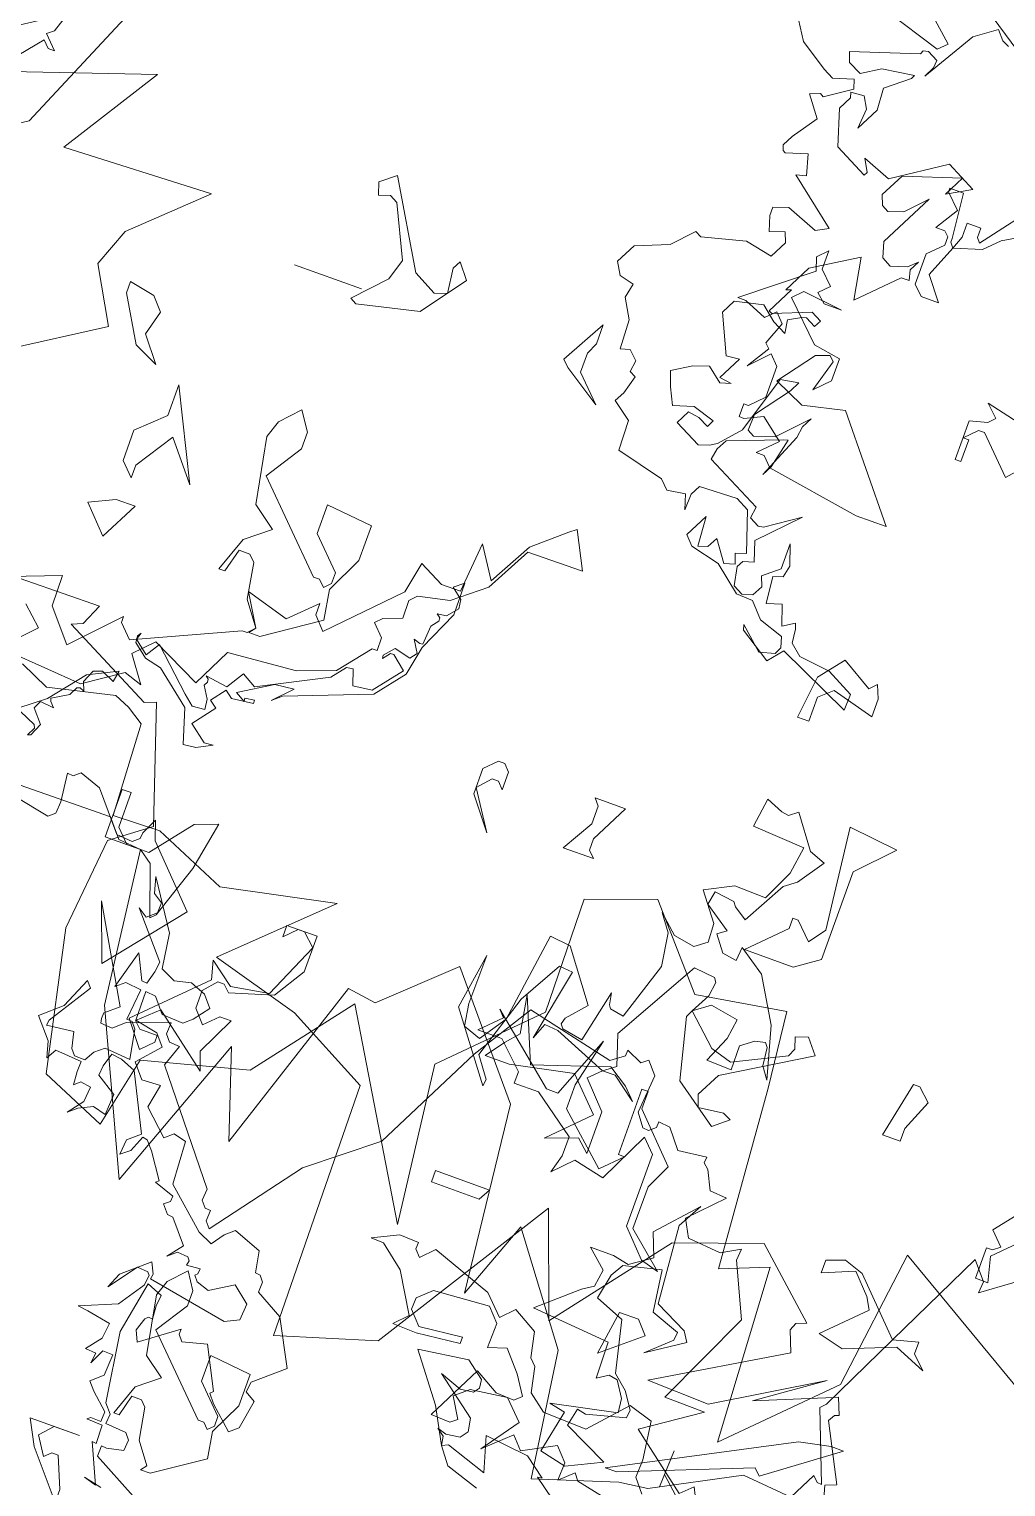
# Model space of a CAD drawing. Header units: metres. Extents: x -71 to 881, y -503 to 661.
# Drawn here: x 150.553 to 153.613, y 428.561 to 433.126 of the extents above; entities that cross this region are included whole.
import ezdxf

# ---------------------------------------------------------------- set-up
doc = ezdxf.new("R2010")
doc.units = ezdxf.units.M
doc.layers.add('ARBRE', color=100, linetype='Continuous', lineweight=13, true_color=0x00ff3f)

# ---------------------------------------------------------------- blocks, each defined once
blk = doc.blocks.new('WMF2', base_point=(0, 0.01))
at = {"color": 251, "lineweight": 0, "true_color": 0x636466}
for points in [[(81.23, -212.64), (86.45, -202.37), (92.4, -197.64), (98.49, -189.57), (98.99, -190.16), (98.92, -191.16), (99.46, -191.2), (99.98, -191.79), (99.88, -192.88), (107.36, -202.17), (106.64, -204.2), (107.63, -204.27), (108.14, -204.87), (108.06, -205.98), (111.91, -204.61), (112.96, -203.7), (114.06, -203.79), (114.16, -204.2), (114.12, -204.74), (112.93, -205.76), (117.77, -214.23), (115.81, -208.91), (110.13, -215.92), (115.04, -221.02), (115.66, -222.79), (116.35, -221.31), (116.39, -220.76), (116.99, -220.25), (118.51, -220.38), (121.42, -223.82), (123.45, -224.55), (124.06, -224.04), (124.6, -224.1), (124.28, -221.43), (124.37, -220.32), (124.97, -219.82), (134.84, -221.76)], [(212.64, -105.02), (197.13, -110.25), (202.88, -101.16), (188.84, -101.73), (195.03, -95.86), (196.4, -92.3), (193.55, -87.25), (201.48, -82.18)], [(190.12, -45.33), (178.29, -45.44), (176.89, -43.78), (174.7, -43.59), (173.01, -29.2), (166.39, -14.78), (160.89, -29.58), (158.19, -21.39), (152.68, -38.14), (149.95, -37.75), (143.85, -43.43), (139.57, -38.33), (135.29, -33.25), (133.39, -15.7), (130.63, -23.1), (123.64, -13.73), (121.99, -1.9), (114.39, -4.34), (111.72, -4.67), (103.98, -8.76), (99.27, -8.35), (97.95, -10.89), (97.46, -10.41), (97.02, -10.37), (99.54, -16.88), (99.06, -17.38), (95.41, -24.9), (90.83, -34.32), (89.42, -32.65), (89.51, -31.56), (81.64, -37.29)], [(46.41, -176.96), (49.12, -182.48), (50.2, -181.46), (55.69, -185.68), (50.55, -189.17), (54.41, -189.22), (50.23, -198.2), (52.48, -203.12), (52.39, -204.21), (54.12, -203.26), (57.28, -203.53), (58.15, -205.15), (55.25, -208.11), (56.89, -208.24), (57.74, -209.97), (58.25, -210.45), (58.2, -211), (60.88, -210.67), (62.28, -212.43), (63.37, -212.54), (63.42, -211.98), (64, -211.48), (64.56, -211.53), (65.45, -212.71), (65.14, -216.33), (66.13, -217.51), (66.73, -217.02), (68.24, -217.69), (68.28, -217.15), (69.45, -216.26), (77.76, -218.17), (81.23, -212.64), (81.23, -212.64)], [(100.3, -13.3), (97.37, -13.9), (96.16, -13.9), (102.61, -9.16), (103.21, -9.75), (114.9, -5.14), (116, -5.14), (100.3, -13.3), (100.3, -13.3)], [(122.03, -4.59), (121.2, -8.62), (122.72, -8.94), (116.58, -10.22), (116.74, -11.56), (117.68, -13), (118.53, -13.17), (119.53, -12.5), (119.62, -15.95), (127.05, -16.59), (123.52, -19.64), (122.5, -20.31), (122.25, -21.93), (124.05, -23.52), (121.84, -23.52), (120.32, -23.2), (118.31, -24.55), (119.17, -26.74), (115.88, -30.39), (117.14, -28.09), (116.53, -20.76), (113.49, -19.25), (112.89, -18.34), (116.25, -16.14), (114.07, -18.14), (114, -18.92), (116.7, -19.9), (117.23, -23.8), (120.73, -22.94), (121.42, -21.76), (121.9, -19.39), (119.14, -18.3), (118.02, -13.51), (116.67, -12.35), (115.65, -10.82), (115.72, -10.05), (119.34, -9.11), (120.19, -9.29), (120.53, -7.61), (116.29, -5.59), (119.5, -4.04), (122.03, -4.59), (122.03, -4.59)], [(201.41, -114.58), (204.04, -108.47), (206.64, -102.36), (221.47, -92.77)], [(196.2, -62.98), (185.71, -63.11), (186.56, -61.11), (187.58, -60.7), (178.92, -56.25), (177.9, -56.66), (174.32, -45.95), (177.81, -43.34), (178.67, -34.61), (175.87, -21.54), (169.72, -18.91), (168.26, -25.61), (158.55, -28.14), (151.66, -37.02), (141.23, -19.49), (142.97, -34.33), (135.13, -42.17), (135.3, -53.01), (129.01, -55.27), (122.91, -48.29), (114.53, -49.68), (113.77, -42.55), (112.45, -25.61), (108.09, -27.35), (107.21, -10.78), (98.49, -19.49), (96.74, -32.59), (81.64, -23.67)], [(35.32, -176.96), (38.04, -186.65), (37.02, -187.05), (39.7, -192.27), (39.35, -192.88), (38.94, -193.04), (39.56, -194.57), (39.97, -194.4), (46.81, -191.62), (41.05, -195.63), (50.47, -189.97), (56.38, -190.15), (44.99, -196.88), (45.76, -198.84), (45.47, -199.54), (44.55, -199.92), (50.64, -205.39), (58.51, -202.62), (66.66, -192.17), (70.16, -201.76), (80.62, -185.19), (89.7, -182.43), (90.01, -206.45), (97.85, -210.62), (106.23, -212.96), (97.57, -221.28), (108.11, -219.06), (114.95, -222), (119.42, -221.88), (119.84, -230.55), (121.43, -231.58), (122.86, -232.19), (129.04, -230.77), (131.8, -232.03)], [(95.41, -24.9), (93.1, -25.5), (93.1, -24.4), (91.88, -23.19), (94.81, -24.4), (99.43, -22.59), (101.87, -23.19), (98.33, -26.72), (98.94, -27.82), (100.65, -29.64), (103.57, -28.43), (103.57, -29.64), (101.87, -30.26), (100.05, -29.64), (95.41, -24.9), (95.41, -24.9)], [(169.87, -28.84), (169.25, -28.23), (167.56, -28.23), (167.56, -27.6), (168.66, -26.5), (170.48, -28.84), (164.64, -34.67), (165.12, -36.39), (162.8, -34.67), (159.28, -35.28), (156.97, -40.52), (158.19, -41.62), (158.8, -41.62), (159.88, -40.52), (159.88, -41.62), (156.97, -41.62), (156.97, -38.21), (158.8, -35.28), (162.8, -34.07), (163.41, -34.67), (164.03, -34.67), (165.12, -33.45), (165.12, -31.75), (164.03, -30.53), (162.8, -31.75), (161.71, -31.75), (163.41, -28.23), (162.8, -26.5), (168.04, -30.53), (169.87, -28.84), (169.87, -28.84)], [(127.86, -39.54), (126.03, -38.33), (124.94, -37.24), (127.24, -38.94), (128.46, -38.94), (129.55, -37.85), (127.24, -35.41), (127.24, -31.39), (128.46, -32.48), (131.38, -31.39), (127.86, -34.91), (130.76, -37.85), (136.62, -36.62), (138.93, -36.62), (137.71, -38.33), (136.62, -39.54), (137.23, -43.08), (134.79, -37.24), (127.86, -39.54), (127.86, -39.54)], [(90.23, -35.66), (89.63, -35.66), (89.02, -36.14), (90.23, -37.37), (88.4, -39.67), (90.23, -46.74), (89.02, -45.52), (87.92, -46.74), (85.48, -37.97), (87.31, -37.37), (89.63, -35.05), (89.02, -32.72), (90.23, -32.72), (90.23, -35.66), (90.23, -35.66)], [(120.42, -66.45), (119.65, -67.04), (117.45, -64.06), (115.93, -63.49), (117.61, -61.04), (118.69, -60.22), (120.94, -56.22), (122.15, -57.02), (122.44, -57.42), (124.35, -57.69), (124.6, -56.41), (122.13, -54.73), (122.91, -54.15), (121.8, -52.67), (120.44, -52.47), (120.32, -53.77), (117.85, -52.09), (115.45, -48.04), (114.13, -43.19), (114.93, -44.29), (115.11, -45.98), (115.4, -46.38), (116.35, -46.16), (117.52, -45.28), (117.5, -42.97), (119.86, -43.05), (118.8, -45.54), (118.53, -47.44), (121.17, -47.9), (122.64, -46.8), (121.69, -48.6), (121.49, -49.97), (121.78, -50.35), (123.77, -50.57), (128.28, -42.59), (127.38, -39.75), (128.46, -38.94), (133.52, -40.99), (134.82, -41.11), (135.39, -39.6), (134.06, -46.44), (135.36, -46.55), (137.61, -42.55), (139.52, -36.52), (138.12, -34.62), (138.22, -33.95), (142.72, -39.97), (141.89, -45.21), (141.95, -40.55), (141.61, -38.48), (139.96, -37.89), (138.27, -40.36), (137.04, -48.82), (135.07, -48.6), (131.68, -44.07), (133.27, -42.27), (133.42, -41.67), (133.14, -41.28), (131.16, -40.93), (130.09, -45.87), (129.9, -44.79), (129.67, -44.48), (128.38, -44.23), (126.63, -49.66), (127.08, -52.73), (128.25, -54.29), (126.47, -52.71), (124.5, -52.36), (123.39, -53.17), (123.49, -54.92), (125.42, -57.49), (122.86, -58.8), (119.88, -58.72), (118.5, -61.58), (118.12, -64.16), (123.08, -64.47), (122.69, -67.2), (121.11, -66.56), (120.42, -66.45), (120.42, -66.45)], [(122.64, -46.8), (119.8, -44.2), (117.78, -43.62), (113.05, -45.94), (112.69, -46.71), (113.05, -47.75), (111.9, -48.16), (110.76, -46.76), (118.41, -42.1), (119.56, -39.88), (119.15, -38.74), (116.82, -39.05), (116.04, -38.68), (117.45, -37.54), (121.56, -40.46), (122.95, -46.17), (122.64, -46.8), (122.64, -46.8)], [(174.7, -43.59), (178.13, -43.59), (178.13, -48.16), (177.26, -48.16), (177.26, -44.83), (176.02, -43.59), (173.91, -43.59), (170.9, -47.37), (168.8, -48.16), (169.68, -43.59), (171.36, -38.49), (171.81, -38.05), (173.47, -42.7), (174.7, -43.59), (174.7, -43.59)], [(99.65, -46.23), (100.87, -43.31), (100.87, -42.08), (102.57, -42.08), (101.47, -47.33), (100.87, -47.33), (99.65, -46.23), (99.65, -46.23)], [(193.11, -56.39), (190.24, -59.36), (192.08, -61.04)], [(194.41, -62.83), (189.81, -64.59), (189.77, -61.68), (187.3, -58.79), (183.33, -62.96), (183.33, -62.37), (182.1, -61.15), (172.77, -65.4), (172.29, -65.4), (171.68, -66.02), (173.43, -68.94), (169.39, -67.77), (166.98, -70.11), (166.96, -69.01), (165.85, -67.81), (160.08, -73.71), (159.5, -76.65), (157.18, -75.46), (155.35, -75.48), (154.92, -80.22), (153.06, -77.33), (150.8, -81.38), (147.91, -83.85), (147.29, -84.34), (145.55, -80.94), (150.8, -80.88), (153.05, -76.72), (155.95, -74.38), (158.86, -73.73), (159.47, -73.11), (159.44, -71.4), (161.14, -70.78), (161.73, -70.16), (160.64, -69.08), (160.62, -67.87), (161.11, -67.86), (163.5, -64.91), (166.9, -63.65), (173.36, -63.08), (175.14, -59.53), (179.8, -61.8), (181.48, -60.07), (179.75, -57.65), (181.46, -58.23), (184.95, -55.88), (192.02, -56.41)], [(113.17, -63.62), (113.17, -55.18), (115.36, -53.65), (120.07, -53.65), (116.91, -56.82), (116.91, -57.81), (116.37, -57.81), (114.82, -56.28), (113.72, -57.81), (114.82, -67.35), (110.12, -66.81), (113.17, -63.62), (113.17, -63.62)], [(156.89, -69.51), (157.43, -66.75), (159.56, -64.03), (167.3, -61.05), (168.14, -60.32), (166.54, -62.02), (168.32, -61.8), (171.36, -59.94), (170.42, -59.42), (170.47, -59.72), (169.59, -59.84), (169.56, -59.52), (171.59, -59.29), (172.31, -59.83), (173.34, -58.5), (172.64, -57.96), (174.22, -55.94), (172.57, -54.64), (171.71, -54.74), (173.12, -54.01), (174.29, -53.87), (175.3, -57.08), (178.61, -59.71), (180.18, -60.09), (181.49, -61.11), (181.56, -61.74), (181.3, -62.07), (181.53, -61.43), (180.22, -60.39), (179.42, -61.68), (175.68, -58.22), (174.72, -57.4), (173.53, -57.53), (173.65, -58.47), (174.34, -59.58), (174.13, -59.93), (174.18, -60.23), (174.45, -60.45), (172.34, -60.13), (171.33, -61.75), (169.98, -60.98), (163.78, -64.16), (162.73, -65.48), (162.11, -65.55), (161.63, -64.1), (159.84, -64.31), (157.76, -66.95), (159.09, -68.05), (159.4, -68.02), (159.94, -67.33), (159.98, -67.64), (159.15, -68.6), (157.6, -68.22), (157.12, -68.85), (157.81, -69.96), (157.22, -69.78), (156.92, -69.81), (156.81, -71.58), (156.27, -72.27), (156.3, -72.59), (156.65, -72.85), (155.79, -72.95), (154.94, -73.93), (155.05, -74.81), (156.1, -75.62), (155.22, -76.3), (155.18, -73.27), (156.89, -69.51), (156.89, -69.51)], [(136.37, -58.45), (136.37, -57.37), (135.76, -56.76), (138.68, -56.76), (136.98, -59.69), (136.98, -61.39), (137.47, -62), (134.54, -62), (136.37, -58.45), (136.37, -58.45)], [(147.98, -61.05), (146.87, -62.15), (146.26, -62.15), (145.66, -61.53), (145.66, -59.83), (146.26, -60.44), (146.87, -60.44), (147.98, -59.23), (145.66, -55.68), (147.98, -58.61), (147.98, -61.05), (147.98, -61.05)], [(171.68, -66.02), (173.31, -68.24), (173.88, -71.59), (174.47, -72.18), (175.5, -72.18), (176.09, -69.97), (176.66, -69.97), (175.5, -73.22), (173.31, -74.97), (175.5, -76.59), (176.66, -82.74), (176.09, -84.36), (174.47, -86.09), (173.31, -84.36), (173.31, -82.74), (175.5, -79.36), (168.32, -72.18), (167.74, -72.18), (167.15, -71.59), (166.58, -72.18), (166.58, -73.22), (169.36, -76), (169.36, -78.78), (164.96, -78.33), (164.96, -74.97), (166.58, -71.59), (166.11, -68.82), (171.09, -65.45), (172.15, -65.45), (171.68, -66.02), (171.68, -66.02)], [(187.57, -69.19), (189.89, -71.62), (187.57, -72.72), (185.74, -72.72), (187.57, -69.19), (187.57, -69.19)], [(122.21, -79.14), (120.38, -81.45), (117.46, -79.74), (116.86, -80.36), (116.37, -79.14), (116.37, -77.44), (120.38, -78.53), (121.59, -77.44), (121.59, -75.13), (122.69, -75.13), (122.21, -79.14), (122.21, -79.14)], [(184.65, -79.77), (186.95, -76.25), (186.95, -75.04), (188.18, -76.25), (188.18, -79.17), (185.74, -81.48), (185.74, -84.42), (181.72, -76.25), (184.65, -79.77), (184.65, -79.77)], [(110.5, -210.3), (109.11, -209.66), (107.56, -210.01), (106.1, -209.43), (105.21, -208.37), (106.3, -206.96), (107.08, -206.3), (109.11, -206.4), (110.23, -207.75), (111.21, -207.86), (111.17, -205.1), (108.98, -204.68), (108.09, -203.61), (109.95, -201.54), (108.82, -200.21), (107.05, -200.28), (107.47, -198.09), (105.17, -195.92), (104.39, -196.59), (103.18, -196.28), (102.97, -192.24), (99.24, -188.97), (97.85, -188.34), (97.03, -189.52), (96.18, -190.24), (93.53, -189.23), (93.18, -187.24), (92.71, -187.16), (92.29, -186.66), (92.32, -185.67), (89.73, -184.22), (87.53, -180.05), (90.18, -177.78), (90.31, -176.8), (89.34, -176.22), (89.8, -173.49), (90.58, -172.83), (92.72, -174.77), (93.38, -175.55), (93.1, -175.8), (95.08, -179.67), (97.34, -179.08), (97.82, -179.64), (97.78, -180.15), (101.14, -177.68), (101.63, -178.7), (101.22, -179.9), (100.95, -180.15), (100.54, -180.1), (100.64, -181.36), (100.55, -182.4), (102.01, -182.98), (102.92, -178.07), (101.94, -171.52), (101.24, -170.69), (101.31, -169.75), (99.34, -169.6), (98.87, -169.05), (98.94, -168.01), (100.49, -167.68), (101, -167.72), (101.03, -166.73), (96.75, -164.41)], [(114.51, -132.19), (129.81, -142.39)], [(132.73, -139.13), (130.53, -137.19), (131.32, -136.44), (136.79, -138.11)], [(144.07, -134.71), (142.97, -132.98), (140.36, -131.23), (139.36, -130.72), (137.49, -131.32), (137.22, -130.44), (139.58, -128.86), (139.92, -129.04), (140.84, -128.69), (139.42, -126.79), (141.03, -124.5), (141.52, -123.53), (141.36, -123.04), (141.12, -122.91), (139.13, -123.53), (138.58, -121.59), (139.52, -121.34), (135.03, -117.8), (136.15, -117.21), (139.1, -118.34), (140.49, -117.9), (140.5, -117.08), (140.06, -115.71), (138.68, -116.15), (138.33, -115.23), (139.13, -113.66), (141.69, -114.16), (145.74, -113.14), (146.33, -113.43), (148.12, -111.55), (151.13, -110.32), (152.08, -108.49), (151.44, -107.36), (150.04, -107.03), (150.34, -105.65), (149.29, -103.85), (149.18, -101.08), (148.29, -101.35), (147.47, -100.54), (147.61, -99.46), (147.03, -99.16), (147.51, -97.44), (147.99, -96.52), (146.26, -95.22), (146.17, -92.39), (141.64, -91.28), (140.84, -90.46), (139.13, -90.72), (138.69, -89.34), (138.63, -90.88), (138.17, -91.79), (134.57, -91.91), (133.35, -91.28), (132.09, -87.5), (133.07, -87.18), (132.73, -86.26), (133.71, -85.95), (135.09, -87.89), (135.6, -86.91), (136.47, -86.63), (136.66, -89.45), (137.77, -87.31), (136.97, -86.47), (134.21, -85.79), (131.7, -83.77), (130.11, -83.69), (128.85, -82.3), (126.54, -81.5), (126.24, -80.52), (126.57, -79.87), (128, -79.47), (130.14, -81.38), (129.97, -80.9), (127.04, -78.97), (125.91, -80.36), (118.92, -77.16), (118.88, -78.69), (121.4, -80.01), (124.34, -80.36), (125.43, -81.26), (125.58, -82.58), (125.74, -83.07), (126.83, -82.4), (127.49, -84.3), (128.86, -83.86), (129.13, -86.37), (128.24, -86.66), (128, -87.76), (128.66, -89.67), (128.66, -87.28), (130.11, -86.07), (129.76, -85.15), (130.27, -84.17), (131.22, -83.92), (132.14, -84.39), (132.47, -86.12), (132.16, -86.71), (131.17, -87.01), (131.77, -88.88), (128.43, -92.34), (131.45, -90.3), (131.93, -90.21), (132.84, -90.68), (132.69, -91.75), (138.01, -94.49), (137.8, -95.54), (137.29, -96.51), (132.41, -98.35), (132.02, -98.48), (132.65, -95.66), (133.11, -94.75), (131.35, -98.96), (131.2, -100.04), (130.7, -101), (133.23, -98.36), (135.1, -97.76), (135.74, -98.1), (135.68, -99.63), (133.33, -102.77), (132.87, -103.68), (134.56, -103.4), (136.24, -97.94), (137.95, -96.02), (138.58, -95.62), (139.55, -95.29), (142.04, -96.56), (141.41, -97.82), (140.33, -97.67), (139.33, -97.16), (139.01, -97.82), (141.07, -98.46), (142.94, -97.86), (143.7, -99.41), (144.2, -100.81), (142.43, -101.88), (141.01, -102.38), (139.61, -101.25), (138.63, -101.56), (139.77, -101.73), (138.66, -103.88), (139.89, -103.76), (141.57, -107.36), (140.9, -108.66), (138.27, -109.27), (136.88, -108.14), (135.58, -107.47), (135.77, -108.71), (134.62, -109.36), (134.22, -109.47), (133.26, -108.98), (132.92, -109.62), (133.89, -110.13), (137.3, -108.77), (137.63, -108.93), (136.36, -111.4), (136.84, -111.24), (135.54, -113.78), (131.42, -116.34), (130.72, -112.44), (127.35, -115.8), (126.6, -115.82), (126.85, -116.77), (126.37, -117.68), (127.17, -116.93), (128.65, -116.47), (129.55, -116.93), (129.96, -118.38), (127.38, -123.37), (129.16, -121.51), (130.54, -121.07), (131.19, -121.4), (131.54, -122.32), (130.4, -124.53), (125.18, -126.19), (126.16, -124.31), (123.96, -125.55), (126.75, -127), (131.48, -123.86), (134.15, -124.91), (133.52, -123.75), (133.68, -123.43), (136.79, -125.04), (137.86, -128.38), (137.23, -129.62), (137.38, -130.11), (136.11, -130.19), (135.51, -129.14), (135.65, -127.24), (134.56, -129.39), (134.72, -131.45), (132.62, -133.14), (132.44, -133.48), (135.45, -133.06), (137.16, -131.97), (138.4, -132.6), (138.75, -133.52), (132.62, -135.52), (132.46, -135.87), (131.99, -135.96), (131.01, -135.45), (131.05, -134.73), (131.55, -133.76), (128.65, -138.59), (126.7, -139.98), (125.97, -139.17), (125.32, -138.84)], [(99.78, -164.14), (101.47, -164.52), (100.3, -164.17), (101.94, -167.79), (101.51, -167.75), (101.59, -169.52), (103.08, -169.59), (102.8, -169.82), (101.82, -169.79), (101.75, -170.73), (103.34, -172.15), (104, -172.92), (102.95, -173.82), (102.84, -175.84), (103.82, -175.87), (104.45, -174.47), (104.32, -175.45), (105.36, -175.53), (104.26, -176.94), (104.08, -178.42), (106.33, -178.82), (107.3, -178.94), (103.92, -180.38), (102.29, -182.75), (102.16, -183.73), (102.39, -184), (103.43, -184.08), (105.34, -181.48), (104.76, -182.94), (102.36, -184.98), (101.88, -183.96), (101.97, -183.49), (94.36, -182.12), (93.06, -182.73), (92.94, -184.28), (94.55, -185.59), (96.67, -184.27), (97.88, -184.67), (98.3, -185.17), (98.08, -185.36), (98.04, -185.87), (99.3, -185.77), (99.21, -186.22), (99.44, -186.5), (100.48, -186.59), (101.25, -185.92), (100.16, -187.33), (101.95, -189.45), (102.48, -189.49), (103.14, -190.28), (102.64, -190.71), (102.6, -191.22), (104.51, -191.89), (104.23, -192.12), (105.81, -194.43), (106.51, -195.26), (106.98, -195.35), (107.6, -193.84), (108.41, -193.19), (108.29, -194.62), (107.17, -195.57), (109.76, -200.75), (111.21, -201.34), (112.19, -201.47), (112.55, -200.2), (112.63, -199.28), (110.76, -198.09), (110.9, -196.12), (112.13, -196.43), (113.42, -195.8), (114.19, -195.14), (113.09, -196.56), (112.98, -198.01), (113.96, -198.14), (114.51, -197.67), (114.61, -198.91), (114.58, -199.9), (117.07, -200.09), (117.61, -199.16), (118.02, -200.63), (119.62, -202.52), (117.74, -204.14), (116.53, -207), (116.04, -206.45), (118.58, -202.45), (118.63, -201.93), (116.12, -202.24), (115.77, -200.72), (115.3, -200.17), (114.31, -200.14), (113.77, -201.07), (112.93, -201.79), (110.47, -201.58), (110.98, -204.31), (111.44, -204.87), (111.97, -204.91), (111.68, -207.85), (113.17, -208.02), (114, -207.32), (112.98, -210.96), (111.87, -208.65), (111.36, -208.61), (111.05, -209.82), (110.92, -210.8), (114.34, -214.81), (113.44, -214.21), (112.61, -214.93), (112.58, -215.91), (113.47, -216.49), (113.87, -217.98), (110.96, -213.56), (110.5, -210.3), (110.5, -210.3)], [(193.06, -90.68), (193.06, -91.77), (190.63, -91.29), (189.54, -90.08), (190.15, -87.76), (188.32, -85.45), (190.63, -86.53), (193.06, -90.68), (193.06, -90.68)], [(132.71, -95.54), (133.58, -96.42), (134.37, -96.42), (132.71, -98.1), (134.81, -99.76), (136.47, -98.97), (136.93, -98.97), (136.93, -100.2), (136.47, -100.2), (135.25, -101.44), (135.25, -104.42), (136.12, -105.31), (137.8, -103.54), (136.47, -105.66), (136.93, -106.1), (136.12, -108.22), (136.93, -109.09), (137.8, -108.22), (139.92, -109.09), (140.71, -109.09), (134.81, -113.75), (135.25, -114.99), (134.37, -115.87), (134.37, -114.12), (133.14, -112.88), (134.02, -111.98), (133.14, -111.2), (131.46, -111.2), (135.25, -111.63), (136.12, -110.76), (132.71, -107.41), (130.14, -106.98), (130.14, -104.87), (131.46, -103.54), (130.59, -106.54), (131.03, -106.98), (132.27, -106.54), (134.81, -103.19), (131.92, -101.88), (128.03, -102.76), (120.98, -94.11), (123.89, -94.11), (132.71, -95.54), (132.71, -95.54)], [(151.83, -99.7), (151.83, -97.88), (149.53, -95.56), (153.05, -97.88), (153.66, -98.49), (151.35, -102.62), (151.35, -100.8), (151.83, -99.7), (151.83, -99.7)], [(173.74, -97.12), (171.08, -99.94), (170.47, -101.94), (172.73, -106.71), (173.49, -107.11), (174.53, -106.76), (174.92, -107.91), (173.5, -109.02), (168.96, -101.3), (166.77, -100.11), (165.62, -100.49), (165.9, -102.84), (165.52, -103.6), (164.39, -102.19), (167.39, -98.11), (173.12, -96.81), (173.74, -97.12), (173.74, -97.12)], [(173.09, -98.24), (179.55, -98.24), (173.09, -98.24), (173.09, -98.24)], [(111.88, -106.14), (110.25, -104.06), (110.25, -101.98), (111.34, -103.08), (112.32, -101.98), (115.5, -105.17), (116.06, -105.17), (117.15, -104.06), (116.61, -104.06), (116.61, -101.98), (117.15, -101.98), (117.15, -105.71), (115.5, -106.14), (114.95, -106.7), (116.06, -107.79), (111.34, -106.7), (111.88, -106.14), (111.88, -106.14)], [(216.62, -108.51), (216.01, -113.25), (213.7, -115.58), (213.1, -115.58), (213.1, -114.35), (214.19, -113.25), (213.1, -112.03), (215.41, -108.51), (215.41, -107.9), (214.8, -107.41), (206.64, -112.66), (207.25, -110.82), (207.86, -110.33), (206.64, -109.11), (207.25, -109.11), (207.86, -109.72), (210.77, -106.2), (214.19, -106.2), (216.62, -108.51), (216.62, -108.51)], [(117.08, -123.72), (119.97, -122.05), (121.3, -120.73), (123.86, -119.93), (125.08, -116.95), (123.4, -114.83), (125.08, -114.83), (125.96, -115.71), (125.96, -118.61), (124.64, -119.93), (124.64, -120.73), (125.08, -121.17), (125.96, -121.17), (124.64, -123.29), (125.96, -124.6), (125.96, -124.95), (124.64, -124.95), (124.21, -120.73), (124.21, -120.38), (123.86, -119.93), (123.4, -121.17), (123.4, -122.5), (122.09, -122.5), (122.09, -121.61), (121.74, -121.17), (117.52, -126.7)], [(60.89, -177.07), (62.8, -178.48), (62.37, -178.54), (64.31, -180), (68.46, -180.44), (67.52, -177.18), (71.39, -178.5), (71.97, -178.23), (72.13, -179.07), (72.84, -179.59), (71.95, -179.32), (70.65, -179.51), (70.12, -180.21), (70.34, -181.46), (74.19, -184.37), (72.12, -183.59), (70.89, -183.77), (70.51, -184.27), (70.59, -185.1), (72.3, -186.38), (76.95, -185.71), (73.74, -181.48), (71.97, -178.23), (70.82, -176.69), (67.68, -175.65)], [(105.63, -167.93), (106.73, -166.71), (105.63, -165.01), (105.03, -165.6), (104.42, -165.6), (103.21, -162.7), (103.21, -161.47), (106.73, -165.6), (107.95, -167.93), (103.21, -167.93), (105.63, -167.93), (105.63, -167.93)], [(96.52, -167.41), (97.97, -169.37), (98.48, -172.36), (98.99, -172.89), (99.94, -172.89), (100.46, -170.92), (100.97, -170.92), (99.94, -173.81), (97.97, -175.37), (99.94, -176.82), (100.97, -182.31), (100.46, -183.77), (98.99, -185.32), (97.97, -183.77), (97.97, -182.31), (99.94, -179.3), (93.53, -172.89), (93, -172.89), (92.49, -172.36), (91.96, -172.89), (91.96, -173.81), (94.45, -176.31), (94.45, -178.79), (90.5, -178.38), (90.5, -175.37), (91.96, -172.36), (91.54, -169.88), (96, -166.89), (96.93, -166.89), (96.52, -167.41), (96.52, -167.41)], [(55.75, -178.63), (59.24, -179.37), (59.71, -180), (60.98, -178.83), (60.92, -180.53), (62.07, -181.8), (65.07, -180.21), (66.12, -181.35), (68.53, -179.14), (66.06, -182.57), (67.81, -184.35), (71.26, -183.89), (72.51, -182.83), (71.38, -180.95), (72, -180.48), (73.83, -180.56), (71.19, -185.7), (68.92, -184.4), (67.21, -184.32), (66.57, -184.91), (67.73, -186.66), (69.36, -188.54), (71.08, -188), (71, -190.33), (72.16, -191.6), (77.42, -191.2), (78.69, -190.03), (78.74, -188.92), (77.57, -187.67), (73.52, -188.11), (73.54, -187.51), (77.6, -187.05), (79.9, -187.14), (78.75, -188.32), (80.93, -191.95), (83.16, -193.74), (84.39, -193.79), (82.02, -194.91), (80.2, -194.84), (80.22, -194.22), (79.64, -193.6), (78.5, -194.76), (72.73, -192.72), (70.97, -190.94), (69.83, -192.11), (67.56, -190.81), (67.04, -188.46), (66.45, -187.83), (65.94, -185.49), (64.29, -184.21), (60.16, -184.05), (57.09, -187.45), (54.82, -186.75), (54.35, -183.2), (54.41, -181.49), (53.37, -180.24)], [(52.1, -181.39), (51.95, -184.94), (52.04, -182.63), (49.22, -180.06)], [(59.05, -195.06), (57.96, -193.84), (61.5, -190.92), (60.89, -195.06), (59.05, -195.06), (59.05, -195.06)], [(62.92, -202.64), (62.92, -209.57), (64.13, -210.8), (66.44, -206.05), (69.38, -206.67), (71.07, -204.94), (70.59, -206.67), (70.59, -208.49), (74.6, -211.4), (76.92, -211.4), (76.92, -212.49), (79.35, -214.81), (81.66, -214.81), (79.84, -216.64), (80.44, -217.25), (73.99, -211.89), (72.89, -211.89), (70.59, -217.73), (71.68, -213.12), (71.68, -210.8), (67.05, -206.67), (65.23, -208.49), (65.83, -208.49), (65.83, -214.81), (65.23, -214.81), (65.23, -213.12), (61.21, -208.97), (62.31, -206.67), (62.31, -202.64), (58.89, -199.71), (60.6, -200.21), (62.92, -202.64), (62.92, -202.64)], [(80.95, -201.5), (75.73, -201.5), (76.34, -200.42), (80.95, -200.42), (80.95, -201.5), (80.95, -201.5)], [(128.63, -229.85), (130.85, -228.1)], [(130.51, -227.9), (128.94, -227.21), (128.82, -226.92), (129.2, -226.13), (128.91, -226.23), (128.41, -227.4), (129.45, -228.63), (129.11, -229.36), (127.81, -229.23), (128.24, -229.68), (128.34, -229.97), (126.82, -230.86), (126.44, -231.65), (126.15, -231.77), (125.75, -231.58), (126.06, -232.39), (125.56, -233.58), (124.75, -233.87), (123.53, -233.31), (123.33, -234.38), (126.03, -233.07), (128.63, -229.85), (128.63, -229.85)]]:
    blk.add_lwpolyline(points, dxfattribs=at)

msp = doc.modelspace()

# ---------------------------------------------------------------- block references
at = {"layer": 'ARBRE', "color": 251, "lineweight": 5, "true_color": 0x636466, "xscale": 0.03451886634015593, "yscale": 0.03451886634015593, "zscale": 0.03451886634015593, "rotation": 160.1685466476646}
for p in [(156.0648, 427.0946), (152.0953, 422.0596)]:
    msp.add_blockref('WMF2', p, dxfattribs=at)

doc.saveas('drawing.dxf')
